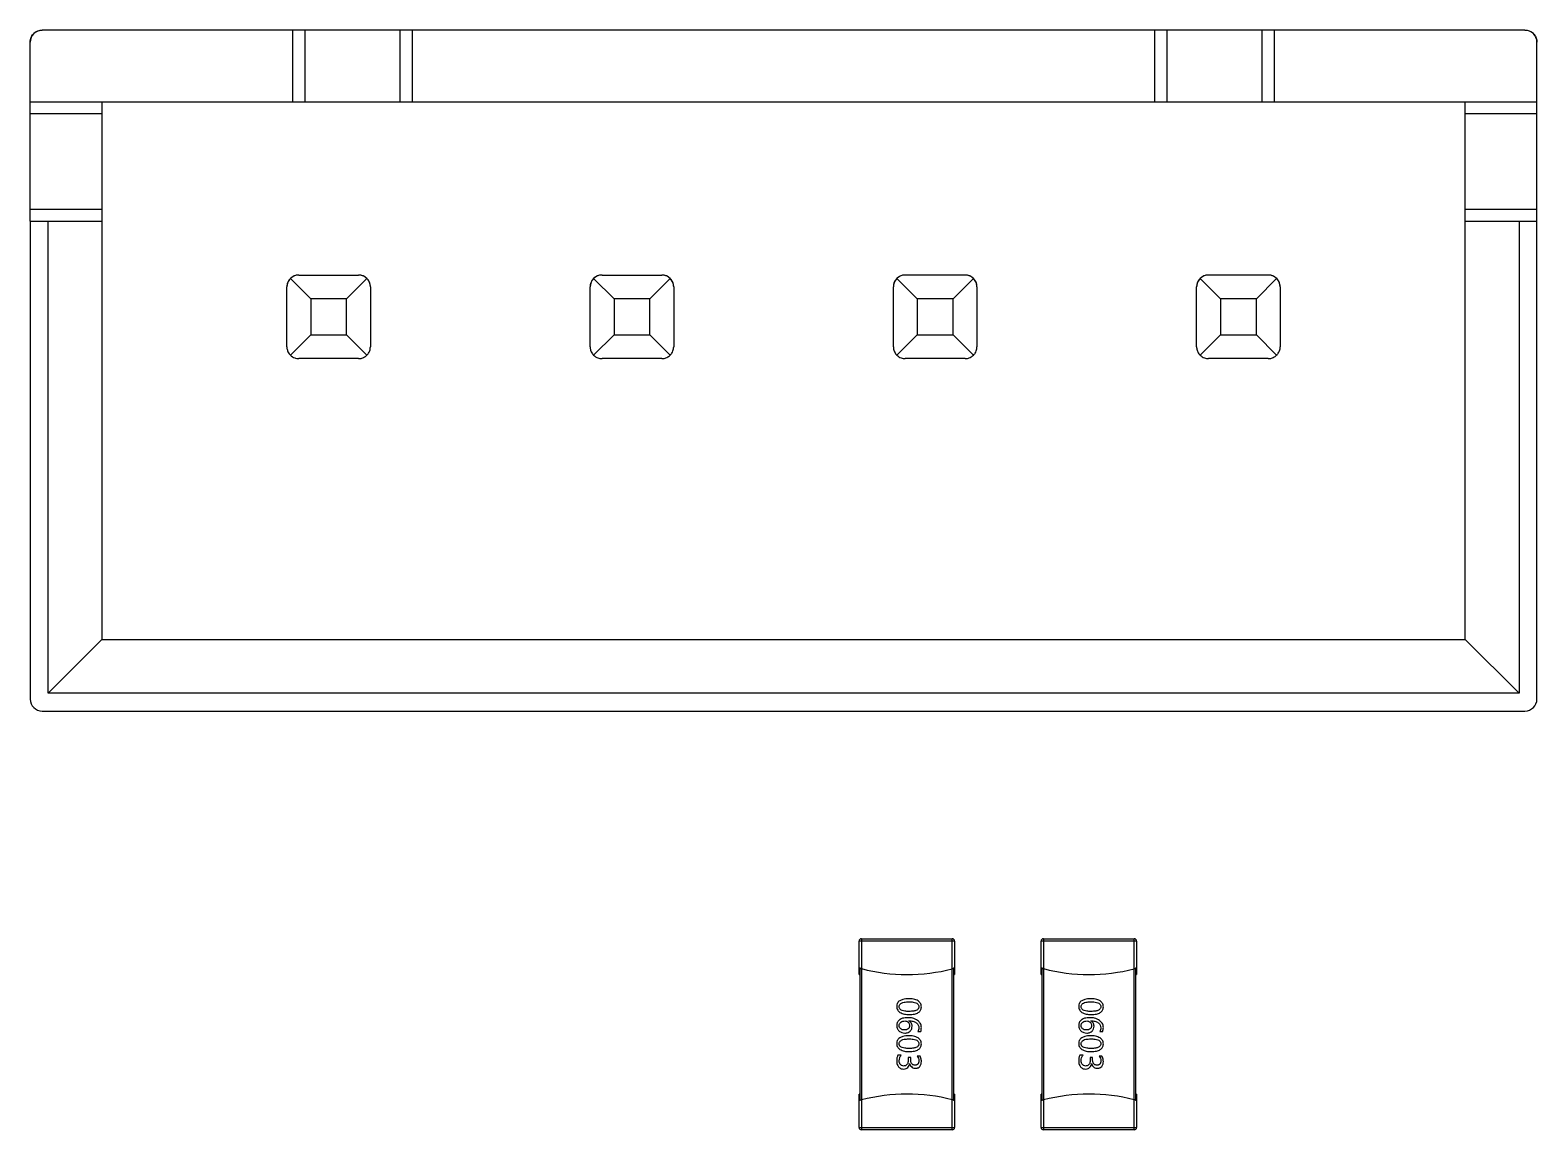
# Model space of a CAD drawing. Header units: millimetres. Extents: x 46.9 to 121.6, y 35.9 to 78.2.
# Drawn here: x 78.61 to 91.23, y 56.95 to 66.15 of the extents above; entities that cross this region are included whole.
import ezdxf

# ---------------------------------------------------------------- set-up
doc = ezdxf.new("R2010")
doc.units = ezdxf.units.MM

msp = doc.modelspace()

# ---------------------------------------------------------------- linework, layer by layer
at = {"color": 7, "linetype": 'Continuous', "lineweight": 25}
for p, q in [((91.131, 66.154), (78.711, 66.154)), ((80.811, 65.554), (80.811, 66.154)), ((80.911, 66.154), (80.911, 65.554)), ((81.711, 65.554), (81.711, 66.154)), ((81.811, 66.154), (81.811, 65.554)), ((88.031, 65.554), (88.031, 66.154)), ((88.131, 66.154), (88.131, 65.554)), ((88.931, 65.554), (88.931, 66.154)), ((89.031, 66.154), (89.031, 65.554)), ((78.611, 64.554), (78.611, 66.054)), ((91.231, 64.554), (91.231, 66.054)), ((78.611, 65.554), (91.231, 65.554)), ((79.211, 65.554), (79.211, 64.554)), ((90.631, 64.554), (90.631, 65.554)), ((79.211, 65.454), (78.611, 65.454)), ((91.231, 65.454), (90.631, 65.454)), ((78.611, 64.654), (79.211, 64.654)), ((90.631, 64.654), (91.231, 64.654)), ((78.611, 64.554), (79.211, 64.554)), ((78.611, 64.554), (78.611, 60.554)), ((78.761, 60.604), (78.761, 64.554)), ((79.211, 64.554), (79.211, 61.054)), ((90.631, 64.554), (91.231, 64.554)), ((90.631, 61.054), (90.631, 64.554)), ((91.081, 64.554), (91.081, 60.604)), ((91.231, 60.554), (91.231, 64.554)), ((80.761, 63.504), (80.761, 64.004)), ((80.961, 63.904), (80.79, 64.075)), ((80.861, 64.104), (81.361, 64.104)), ((81.431, 64.075), (81.261, 63.904)), ((81.461, 64.004), (81.461, 63.504)), ((83.301, 63.504), (83.301, 64.004)), ((83.501, 63.904), (83.33, 64.075)), ((83.401, 64.104), (83.901, 64.104)), ((83.971, 64.075), (83.801, 63.904)), ((84.001, 64.004), (84.001, 63.504)), ((85.841, 63.504), (85.841, 64.004)), ((86.041, 63.904), (85.87, 64.075)), ((86.441, 64.104), (85.941, 64.104)), ((86.511, 64.075), (86.341, 63.904)), ((86.541, 64.004), (86.541, 63.504)), ((88.381, 63.504), (88.381, 64.004)), ((88.581, 63.904), (88.41, 64.075)), ((88.981, 64.104), (88.481, 64.104)), ((89.051, 64.075), (88.881, 63.904)), ((89.081, 64.004), (89.081, 63.504)), ((81.261, 63.904), (80.961, 63.904)), ((80.961, 63.904), (80.961, 63.604)), ((81.261, 63.604), (81.261, 63.904)), ((83.801, 63.904), (83.501, 63.904)), ((83.501, 63.904), (83.501, 63.604)), ((83.801, 63.604), (83.801, 63.904)), ((86.341, 63.904), (86.041, 63.904)), ((86.041, 63.904), (86.041, 63.604)), ((86.341, 63.604), (86.341, 63.904)), ((88.881, 63.904), (88.581, 63.904)), ((88.581, 63.904), (88.581, 63.604)), ((88.881, 63.604), (88.881, 63.904)), ((80.961, 63.604), (80.79, 63.433)), ((80.961, 63.604), (81.261, 63.604)), ((81.431, 63.433), (81.261, 63.604)), ((83.501, 63.604), (83.33, 63.433)), ((83.501, 63.604), (83.801, 63.604)), ((83.971, 63.433), (83.801, 63.604)), ((86.041, 63.604), (85.87, 63.433)), ((86.041, 63.604), (86.341, 63.604)), ((86.511, 63.433), (86.341, 63.604)), ((88.581, 63.604), (88.41, 63.433)), ((88.581, 63.604), (88.881, 63.604)), ((89.051, 63.433), (88.881, 63.604)), ((81.361, 63.404), (80.861, 63.404)), ((83.901, 63.404), (83.401, 63.404)), ((86.441, 63.404), (85.941, 63.404)), ((88.981, 63.404), (88.481, 63.404)), ((79.211, 61.054), (78.761, 60.604)), ((79.211, 61.054), (90.631, 61.054)), ((90.631, 61.054), (91.081, 60.604)), ((91.081, 60.604), (78.761, 60.604)), ((78.711, 60.454), (91.131, 60.454)), ((86.354, 58.528), (85.554, 58.528)), ((85.554, 58.248), (85.554, 58.528)), ((85.574, 58.548), (86.334, 58.548)), ((85.574, 58.548), (85.574, 56.948)), ((86.334, 58.296), (86.334, 58.548)), ((86.354, 58.528), (86.354, 58.248)), ((87.878, 58.528), (87.078, 58.528)), ((87.078, 58.248), (87.078, 58.528)), ((87.098, 58.548), (87.858, 58.548)), ((87.098, 58.548), (87.098, 56.948)), ((87.858, 58.296), (87.858, 58.548)), ((87.878, 58.528), (87.878, 58.248)), ((85.554, 58.248), (85.564, 58.248)), ((85.556, 58.302), (85.556, 58.299)), ((85.556, 58.299), (85.569, 58.299)), ((85.564, 58.3), (85.564, 58.301)), ((85.564, 57.2), (85.564, 58.296)), ((86.334, 56.948), (86.334, 58.296)), ((86.344, 58.302), (86.344, 58.299)), ((86.344, 58.298), (86.344, 57.198)), ((86.344, 58.248), (86.354, 58.248)), ((86.349, 58.3), (86.351, 58.3)), ((86.351, 58.3), (86.351, 58.301)), ((87.078, 58.248), (87.088, 58.248)), ((87.08, 58.302), (87.08, 58.299)), ((87.08, 58.299), (87.093, 58.299)), ((87.088, 58.3), (87.088, 58.301)), ((87.088, 57.2), (87.088, 58.296)), ((87.858, 56.948), (87.858, 58.296)), ((87.868, 58.302), (87.868, 58.299)), ((87.868, 58.298), (87.868, 57.198)), ((87.868, 58.248), (87.878, 58.248)), ((87.873, 58.3), (87.875, 58.3)), ((87.875, 58.3), (87.875, 58.301)), ((86.046, 57.771), (86.07, 57.771)), ((87.57, 57.771), (87.594, 57.771)), ((85.906, 57.574), (85.879, 57.574)), ((85.965, 57.553), (85.965, 57.537)), ((85.986, 57.553), (85.965, 57.553)), ((85.986, 57.537), (85.986, 57.553)), ((86.064, 57.566), (86.04, 57.566)), ((87.43, 57.574), (87.403, 57.574)), ((87.489, 57.553), (87.489, 57.537)), ((87.51, 57.553), (87.489, 57.553)), ((87.51, 57.537), (87.51, 57.553)), ((87.588, 57.566), (87.564, 57.566)), ((85.564, 57.248), (85.554, 57.248)), ((85.554, 56.968), (85.554, 57.248)), ((85.556, 57.197), (85.556, 57.194)), ((85.569, 57.197), (85.556, 57.197)), ((85.564, 57.195), (85.564, 57.196)), ((86.354, 57.248), (86.344, 57.248)), ((86.344, 57.197), (86.344, 57.194)), ((86.351, 57.196), (86.349, 57.196)), ((86.351, 57.195), (86.351, 57.196)), ((86.354, 57.248), (86.354, 56.968)), ((87.088, 57.248), (87.078, 57.248)), ((87.078, 56.968), (87.078, 57.248)), ((87.08, 57.197), (87.08, 57.194)), ((87.093, 57.197), (87.08, 57.197)), ((87.088, 57.195), (87.088, 57.196)), ((87.878, 57.248), (87.868, 57.248)), ((87.868, 57.197), (87.868, 57.194)), ((87.875, 57.196), (87.873, 57.196)), ((87.875, 57.195), (87.875, 57.196)), ((87.878, 57.248), (87.878, 56.968)), ((85.554, 56.968), (86.354, 56.968)), ((86.334, 56.948), (85.574, 56.948)), ((87.078, 56.968), (87.878, 56.968)), ((87.858, 56.948), (87.098, 56.948))]:
    msp.add_line(p, q, dxfattribs=at)
for centre, radius, start, end in [((78.711, 66.054), 0.1, 90, 180), ((91.131, 66.054), 0.1, 0, 90), ((80.861, 64.004), 0.1, 90, 180), ((81.361, 64.004), 0.1, 0, 90), ((83.401, 64.004), 0.1, 90, 180), ((83.901, 64.004), 0.1, 0, 90), ((85.941, 64.004), 0.1, 90, 180), ((86.441, 64.004), 0.1, 0, 90), ((88.481, 64.004), 0.1, 90, 180), ((88.981, 64.004), 0.1, 0, 90), ((78.711, 60.554), 0.1, 180, 270), ((91.131, 60.554), 0.1, 270, 0), ((85.574, 58.528), 0.02, 90, 180), ((86.334, 58.528), 0.02, 0, 90), ((87.098, 58.528), 0.02, 90, 180), ((87.858, 58.528), 0.02, 0, 90), ((85.957, 59.748), 1.5, 255.2121, 284.5618), ((87.481, 59.748), 1.5, 255.2121, 284.5618), ((85.957, 55.748), 1.5, 75.4382, 104.7879), ((87.481, 55.748), 1.5, 75.4382, 104.7879), ((85.574, 56.968), 0.02, 180, 270), ((86.334, 56.968), 0.02, 270, 0), ((87.098, 56.968), 0.02, 180, 270), ((87.858, 56.968), 0.02, 270, 0)]:
    msp.add_arc(centre, radius, start, end, dxfattribs=at)
for points, knots in [([(78.611, 66.054), (78.612, 66.068), (78.616, 66.096), (78.639, 66.127), (78.666, 66.144), (78.688, 66.153), (78.703, 66.154), (78.711, 66.154)], [0, 0, 0, 0, 0.31012, 0.616121, 0.758896, 0.886022, 1, 1, 1, 1]), ([(91.131, 66.154), (91.14, 66.153), (91.16, 66.152), (91.188, 66.138), (91.211, 66.116), (91.228, 66.087), (91.23, 66.065), (91.231, 66.054)], [0, 0, 0, 0, 0.1467542, 0.3161257, 0.5102478, 0.7577933, 1, 1, 1, 1]), ([(80.79, 64.075), (80.785, 64.07), (80.777, 64.06), (80.767, 64.041), (80.762, 64.022), (80.761, 64.01), (80.761, 64.004)], [0, 0, 0, 0, 0.344363, 0.636319, 0.829094, 1, 1, 1, 1]), ([(80.861, 64.104), (80.856, 64.104), (80.845, 64.103), (80.831, 64.1), (80.809, 64.091), (80.798, 64.082), (80.79, 64.075)], [0, 0, 0, 0, 0.144303, 0.302796, 0.48301, 1, 1, 1, 1]), ([(81.431, 64.075), (81.426, 64.079), (81.417, 64.088), (81.398, 64.097), (81.379, 64.103), (81.366, 64.104), (81.361, 64.104)], [0, 0, 0, 0, 0.344363, 0.636319, 0.829094, 1, 1, 1, 1]), ([(81.461, 64.004), (81.46, 64.009), (81.46, 64.019), (81.456, 64.034), (81.448, 64.056), (81.438, 64.067), (81.431, 64.075)], [0, 0, 0, 0, 0.144303, 0.3027957, 0.4830101, 1, 1, 1, 1]), ([(83.33, 64.075), (83.325, 64.07), (83.317, 64.06), (83.307, 64.041), (83.302, 64.022), (83.301, 64.01), (83.301, 64.004)], [0, 0, 0, 0, 0.344363, 0.636319, 0.829094, 1, 1, 1, 1]), ([(83.401, 64.104), (83.396, 64.104), (83.385, 64.103), (83.371, 64.1), (83.349, 64.091), (83.338, 64.082), (83.33, 64.075)], [0, 0, 0, 0, 0.144303, 0.302796, 0.48301, 1, 1, 1, 1]), ([(83.971, 64.075), (83.966, 64.079), (83.957, 64.088), (83.938, 64.097), (83.919, 64.103), (83.906, 64.104), (83.901, 64.104)], [0, 0, 0, 0, 0.344363, 0.636319, 0.829094, 1, 1, 1, 1]), ([(84.001, 64.004), (84, 64.009), (84, 64.019), (83.996, 64.034), (83.988, 64.056), (83.978, 64.067), (83.971, 64.075)], [0, 0, 0, 0, 0.144303, 0.3027957, 0.4830101, 1, 1, 1, 1]), ([(85.87, 64.075), (85.865, 64.07), (85.857, 64.06), (85.847, 64.041), (85.842, 64.022), (85.841, 64.01), (85.841, 64.004)], [0, 0, 0, 0, 0.344363, 0.636319, 0.829094, 1, 1, 1, 1]), ([(85.941, 64.104), (85.936, 64.104), (85.925, 64.103), (85.911, 64.1), (85.889, 64.091), (85.878, 64.082), (85.87, 64.075)], [0, 0, 0, 0, 0.144303, 0.302796, 0.48301, 1, 1, 1, 1]), ([(86.511, 64.075), (86.506, 64.079), (86.497, 64.088), (86.478, 64.097), (86.459, 64.103), (86.446, 64.104), (86.441, 64.104)], [0, 0, 0, 0, 0.344363, 0.636319, 0.829094, 1, 1, 1, 1]), ([(86.541, 64.004), (86.54, 64.009), (86.54, 64.019), (86.536, 64.034), (86.528, 64.056), (86.518, 64.067), (86.511, 64.075)], [0, 0, 0, 0, 0.144303, 0.302796, 0.48301, 1, 1, 1, 1]), ([(88.41, 64.075), (88.405, 64.07), (88.397, 64.06), (88.387, 64.041), (88.382, 64.022), (88.381, 64.01), (88.381, 64.004)], [0, 0, 0, 0, 0.344363, 0.636319, 0.829094, 1, 1, 1, 1]), ([(88.481, 64.104), (88.476, 64.104), (88.465, 64.103), (88.451, 64.1), (88.429, 64.091), (88.418, 64.082), (88.41, 64.075)], [0, 0, 0, 0, 0.144303, 0.3027957, 0.4830101, 1, 1, 1, 1]), ([(89.051, 64.075), (89.046, 64.079), (89.037, 64.088), (89.018, 64.097), (88.999, 64.103), (88.986, 64.104), (88.981, 64.104)], [0, 0, 0, 0, 0.3443631, 0.6363193, 0.8290937, 1, 1, 1, 1]), ([(89.081, 64.004), (89.08, 64.009), (89.08, 64.019), (89.076, 64.034), (89.068, 64.056), (89.058, 64.067), (89.051, 64.075)], [0, 0, 0, 0, 0.144303, 0.302796, 0.48301, 1, 1, 1, 1]), ([(80.761, 63.504), (80.761, 63.499), (80.761, 63.489), (80.765, 63.474), (80.773, 63.452), (80.783, 63.441), (80.79, 63.433)], [0, 0, 0, 0, 0.144303, 0.302796, 0.48301, 1, 1, 1, 1]), ([(81.431, 63.433), (81.436, 63.438), (81.445, 63.448), (81.454, 63.467), (81.46, 63.486), (81.46, 63.498), (81.461, 63.504)], [0, 0, 0, 0, 0.344363, 0.636319, 0.829094, 1, 1, 1, 1]), ([(83.301, 63.504), (83.301, 63.499), (83.301, 63.489), (83.305, 63.474), (83.313, 63.452), (83.323, 63.441), (83.33, 63.433)], [0, 0, 0, 0, 0.144303, 0.302796, 0.48301, 1, 1, 1, 1]), ([(83.971, 63.433), (83.976, 63.438), (83.985, 63.448), (83.994, 63.467), (84, 63.486), (84, 63.498), (84.001, 63.504)], [0, 0, 0, 0, 0.344363, 0.636319, 0.829094, 1, 1, 1, 1]), ([(85.841, 63.504), (85.841, 63.499), (85.841, 63.489), (85.845, 63.474), (85.853, 63.452), (85.863, 63.441), (85.87, 63.433)], [0, 0, 0, 0, 0.144303, 0.302796, 0.48301, 1, 1, 1, 1]), ([(86.511, 63.433), (86.516, 63.438), (86.525, 63.448), (86.534, 63.467), (86.54, 63.486), (86.54, 63.498), (86.541, 63.504)], [0, 0, 0, 0, 0.344363, 0.636319, 0.829094, 1, 1, 1, 1]), ([(88.381, 63.504), (88.381, 63.499), (88.381, 63.489), (88.385, 63.474), (88.393, 63.452), (88.403, 63.441), (88.41, 63.433)], [0, 0, 0, 0, 0.144303, 0.302796, 0.48301, 1, 1, 1, 1]), ([(89.051, 63.433), (89.056, 63.438), (89.065, 63.448), (89.074, 63.467), (89.08, 63.486), (89.08, 63.498), (89.081, 63.504)], [0, 0, 0, 0, 0.344363, 0.636319, 0.829094, 1, 1, 1, 1]), ([(80.79, 63.433), (80.795, 63.429), (80.805, 63.42), (80.823, 63.411), (80.842, 63.405), (80.855, 63.404), (80.861, 63.404)], [0, 0, 0, 0, 0.344363, 0.636319, 0.829094, 1, 1, 1, 1]), ([(81.361, 63.404), (81.366, 63.404), (81.376, 63.405), (81.39, 63.408), (81.412, 63.417), (81.423, 63.426), (81.431, 63.433)], [0, 0, 0, 0, 0.144303, 0.302796, 0.48301, 1, 1, 1, 1]), ([(83.33, 63.433), (83.335, 63.429), (83.345, 63.42), (83.363, 63.411), (83.382, 63.405), (83.395, 63.404), (83.401, 63.404)], [0, 0, 0, 0, 0.3443631, 0.6363193, 0.8290937, 1, 1, 1, 1]), ([(83.901, 63.404), (83.906, 63.404), (83.916, 63.405), (83.93, 63.408), (83.952, 63.417), (83.963, 63.426), (83.971, 63.433)], [0, 0, 0, 0, 0.144303, 0.302796, 0.48301, 1, 1, 1, 1]), ([(85.87, 63.433), (85.875, 63.429), (85.885, 63.42), (85.903, 63.411), (85.922, 63.405), (85.935, 63.404), (85.941, 63.404)], [0, 0, 0, 0, 0.344363, 0.636319, 0.829094, 1, 1, 1, 1]), ([(86.441, 63.404), (86.446, 63.404), (86.456, 63.405), (86.47, 63.408), (86.492, 63.417), (86.503, 63.426), (86.511, 63.433)], [0, 0, 0, 0, 0.144303, 0.302796, 0.48301, 1, 1, 1, 1]), ([(88.41, 63.433), (88.415, 63.429), (88.425, 63.42), (88.443, 63.411), (88.462, 63.405), (88.475, 63.404), (88.481, 63.404)], [0, 0, 0, 0, 0.344363, 0.636319, 0.829094, 1, 1, 1, 1]), ([(88.981, 63.404), (88.986, 63.404), (88.996, 63.405), (89.01, 63.408), (89.032, 63.417), (89.043, 63.426), (89.051, 63.433)], [0, 0, 0, 0, 0.144303, 0.302796, 0.48301, 1, 1, 1, 1]), ([(85.556, 58.299), (85.556, 58.298), (85.554, 58.297), (85.554, 58.297), (85.554, 58.296)], [0, 0, 0, 0, 0.558014, 1, 1, 1, 1]), ([(85.563, 58.301), (85.561, 58.301), (85.559, 58.302), (85.557, 58.302), (85.556, 58.302)], [0, 0, 0, 0, 0.5631298, 1, 1, 1, 1]), ([(85.564, 58.301), (85.564, 58.301), (85.563, 58.301), (85.563, 58.301), (85.563, 58.301)], [0, 0, 0, 0, 0.559617, 1, 1, 1, 1]), ([(85.564, 58.3), (85.564, 58.3), (85.563, 58.3), (85.563, 58.301), (85.563, 58.301)], [0, 0, 0, 0, 0.56, 1, 1, 1, 1]), ([(85.574, 58.298), (85.572, 58.298), (85.568, 58.299), (85.565, 58.3), (85.564, 58.3)], [0, 0, 0, 0, 0.561011, 1, 1, 1, 1]), ([(85.564, 58.296), (85.564, 58.296), (85.564, 58.297), (85.566, 58.298), (85.568, 58.298), (85.569, 58.298), (85.57, 58.299)], [0, 0, 0, 0, 0.283508, 0.566177, 0.785164, 1, 1, 1, 1]), ([(86.344, 58.299), (86.342, 58.298), (86.339, 58.297), (86.335, 58.297), (86.334, 58.296)], [0, 0, 0, 0, 0.557902, 1, 1, 1, 1]), ([(86.343, 58.299), (86.343, 58.298), (86.344, 58.298), (86.344, 58.298), (86.344, 58.298)], [0, 0, 0, 0, 0.558902, 1, 1, 1, 1]), ([(86.35, 58.301), (86.349, 58.301), (86.347, 58.302), (86.345, 58.302), (86.344, 58.302)], [0, 0, 0, 0, 0.56313, 1, 1, 1, 1]), ([(86.349, 58.3), (86.35, 58.3), (86.35, 58.3), (86.35, 58.301), (86.35, 58.301)], [0, 0, 0, 0, 0.56, 1, 1, 1, 1]), ([(86.351, 58.301), (86.351, 58.301), (86.351, 58.301), (86.351, 58.301), (86.35, 58.301)], [0, 0, 0, 0, 0.559617, 1, 1, 1, 1]), ([(86.354, 58.298), (86.354, 58.298), (86.353, 58.299), (86.352, 58.3), (86.351, 58.3)], [0, 0, 0, 0, 0.561011, 1, 1, 1, 1]), ([(87.08, 58.299), (87.08, 58.298), (87.078, 58.297), (87.078, 58.297), (87.078, 58.296)], [0, 0, 0, 0, 0.558014, 1, 1, 1, 1]), ([(87.087, 58.301), (87.085, 58.301), (87.083, 58.302), (87.081, 58.302), (87.08, 58.302)], [0, 0, 0, 0, 0.5631298, 1, 1, 1, 1]), ([(87.088, 58.301), (87.088, 58.301), (87.087, 58.301), (87.087, 58.301), (87.087, 58.301)], [0, 0, 0, 0, 0.559617, 1, 1, 1, 1]), ([(87.088, 58.3), (87.088, 58.3), (87.087, 58.3), (87.087, 58.301), (87.087, 58.301)], [0, 0, 0, 0, 0.56, 1, 1, 1, 1]), ([(87.098, 58.298), (87.096, 58.298), (87.092, 58.299), (87.089, 58.3), (87.088, 58.3)], [0, 0, 0, 0, 0.561011, 1, 1, 1, 1]), ([(87.088, 58.296), (87.088, 58.296), (87.088, 58.297), (87.09, 58.298), (87.092, 58.298), (87.093, 58.298), (87.094, 58.299)], [0, 0, 0, 0, 0.283508, 0.566177, 0.785164, 1, 1, 1, 1]), ([(87.868, 58.299), (87.866, 58.298), (87.863, 58.297), (87.859, 58.297), (87.858, 58.296)], [0, 0, 0, 0, 0.557902, 1, 1, 1, 1]), ([(87.867, 58.299), (87.867, 58.298), (87.868, 58.298), (87.868, 58.298), (87.868, 58.298)], [0, 0, 0, 0, 0.558902, 1, 1, 1, 1]), ([(87.874, 58.301), (87.873, 58.301), (87.871, 58.302), (87.869, 58.302), (87.868, 58.302)], [0, 0, 0, 0, 0.56313, 1, 1, 1, 1]), ([(87.873, 58.3), (87.874, 58.3), (87.874, 58.3), (87.874, 58.301), (87.874, 58.301)], [0, 0, 0, 0, 0.56, 1, 1, 1, 1]), ([(87.875, 58.301), (87.875, 58.301), (87.875, 58.301), (87.875, 58.301), (87.874, 58.301)], [0, 0, 0, 0, 0.559617, 1, 1, 1, 1]), ([(87.878, 58.298), (87.878, 58.298), (87.877, 58.299), (87.876, 58.3), (87.875, 58.3)], [0, 0, 0, 0, 0.561011, 1, 1, 1, 1]), ([(85.894, 58.029), (85.89, 58.026), (85.882, 58.019), (85.871, 58.003), (85.87, 57.99), (85.869, 57.982)], [0, 0, 0, 0, 0.2882301, 0.5578196, 1, 1, 1, 1]), ([(85.869, 57.982), (85.869, 57.976), (85.87, 57.965), (85.878, 57.946), (85.889, 57.937), (85.896, 57.931)], [0, 0, 0, 0, 0.2883908, 0.5588198, 1, 1, 1, 1]), ([(85.89, 57.979), (85.89, 57.983), (85.891, 57.991), (85.897, 58.002), (85.911, 58.011), (85.935, 58.019), (85.956, 58.019), (85.969, 58.02)], [0, 0, 0, 0, 0.121688, 0.232035, 0.366597, 0.604955, 1, 1, 1, 1]), ([(85.971, 57.939), (85.959, 57.94), (85.94, 57.94), (85.916, 57.946), (85.901, 57.954), (85.891, 57.966), (85.89, 57.975), (85.89, 57.979)], [0, 0, 0, 0, 0.351816, 0.579785, 0.732323, 0.864404, 1, 1, 1, 1]), ([(85.968, 58.045), (85.952, 58.045), (85.926, 58.044), (85.903, 58.033), (85.894, 58.029)], [0, 0, 0, 0, 0.619316, 1, 1, 1, 1]), ([(85.896, 57.931), (85.908, 57.926), (85.932, 57.914), (85.959, 57.914), (85.973, 57.913)], [0, 0, 0, 0, 0.4999783, 1, 1, 1, 1]), ([(86.048, 58.028), (86.036, 58.034), (86.01, 58.045), (85.982, 58.045), (85.968, 58.045)], [0, 0, 0, 0, 0.495858, 1, 1, 1, 1]), ([(85.969, 58.02), (85.982, 58.019), (86.002, 58.019), (86.027, 58.013), (86.043, 58.004), (86.053, 57.993), (86.054, 57.983), (86.054, 57.978)], [0, 0, 0, 0, 0.35336, 0.582711, 0.735216, 0.86626, 1, 1, 1, 1]), ([(86.054, 57.978), (86.054, 57.975), (86.053, 57.967), (86.047, 57.957), (86.033, 57.948), (86.007, 57.94), (85.985, 57.94), (85.971, 57.939)], [0, 0, 0, 0, 0.1099366, 0.2142178, 0.3482632, 0.5925867, 1, 1, 1, 1]), ([(85.973, 57.913), (85.988, 57.914), (86.014, 57.915), (86.045, 57.925), (86.061, 57.938), (86.07, 57.949), (86.075, 57.962), (86.075, 57.972), (86.076, 57.977)], [0, 0, 0, 0, 0.331386, 0.583053, 0.688634, 0.788355, 0.889745, 1, 1, 1, 1]), ([(86.076, 57.977), (86.075, 57.983), (86.074, 57.994), (86.066, 58.013), (86.055, 58.022), (86.048, 58.028)], [0, 0, 0, 0, 0.292157, 0.563194, 1, 1, 1, 1]), ([(87.418, 58.029), (87.414, 58.026), (87.406, 58.019), (87.395, 58.003), (87.394, 57.99), (87.393, 57.982)], [0, 0, 0, 0, 0.2882301, 0.5578196, 1, 1, 1, 1]), ([(87.393, 57.982), (87.393, 57.976), (87.394, 57.965), (87.402, 57.946), (87.413, 57.937), (87.42, 57.931)], [0, 0, 0, 0, 0.2883908, 0.5588198, 1, 1, 1, 1]), ([(87.414, 57.979), (87.414, 57.983), (87.415, 57.991), (87.421, 58.002), (87.435, 58.011), (87.459, 58.019), (87.48, 58.019), (87.493, 58.02)], [0, 0, 0, 0, 0.121688, 0.232035, 0.366597, 0.604955, 1, 1, 1, 1]), ([(87.495, 57.939), (87.483, 57.94), (87.464, 57.94), (87.44, 57.946), (87.425, 57.954), (87.415, 57.966), (87.414, 57.975), (87.414, 57.979)], [0, 0, 0, 0, 0.351816, 0.579785, 0.732323, 0.864404, 1, 1, 1, 1]), ([(87.492, 58.045), (87.476, 58.045), (87.45, 58.044), (87.427, 58.033), (87.418, 58.029)], [0, 0, 0, 0, 0.619316, 1, 1, 1, 1]), ([(87.42, 57.931), (87.432, 57.926), (87.456, 57.914), (87.483, 57.914), (87.497, 57.913)], [0, 0, 0, 0, 0.4999783, 1, 1, 1, 1]), ([(87.572, 58.028), (87.56, 58.034), (87.534, 58.045), (87.506, 58.045), (87.492, 58.045)], [0, 0, 0, 0, 0.495858, 1, 1, 1, 1]), ([(87.493, 58.02), (87.506, 58.019), (87.526, 58.019), (87.551, 58.013), (87.567, 58.004), (87.577, 57.993), (87.578, 57.983), (87.578, 57.978)], [0, 0, 0, 0, 0.35336, 0.582711, 0.735216, 0.86626, 1, 1, 1, 1]), ([(87.578, 57.978), (87.578, 57.975), (87.577, 57.967), (87.571, 57.957), (87.557, 57.948), (87.531, 57.94), (87.509, 57.94), (87.495, 57.939)], [0, 0, 0, 0, 0.1099366, 0.2142178, 0.3482632, 0.5925867, 1, 1, 1, 1]), ([(87.497, 57.913), (87.512, 57.914), (87.538, 57.915), (87.569, 57.925), (87.585, 57.938), (87.594, 57.949), (87.599, 57.962), (87.599, 57.972), (87.6, 57.977)], [0, 0, 0, 0, 0.331386, 0.583053, 0.688634, 0.788355, 0.889745, 1, 1, 1, 1]), ([(87.6, 57.977), (87.599, 57.983), (87.598, 57.994), (87.59, 58.013), (87.579, 58.022), (87.572, 58.028)], [0, 0, 0, 0, 0.292157, 0.563194, 1, 1, 1, 1]), ([(85.893, 57.87), (85.889, 57.866), (85.881, 57.86), (85.871, 57.843), (85.87, 57.83), (85.869, 57.822)], [0, 0, 0, 0, 0.28371, 0.553416, 1, 1, 1, 1]), ([(85.869, 57.822), (85.87, 57.812), (85.871, 57.795), (85.883, 57.782), (85.888, 57.776)], [0, 0, 0, 0, 0.566262, 1, 1, 1, 1]), ([(85.89, 57.821), (85.89, 57.824), (85.89, 57.83), (85.894, 57.841), (85.9, 57.846), (85.904, 57.849)], [0, 0, 0, 0, 0.295822, 0.557156, 1, 1, 1, 1]), ([(85.902, 57.794), (85.9, 57.796), (85.897, 57.8), (85.891, 57.808), (85.89, 57.816), (85.89, 57.821)], [0, 0, 0, 0, 0.252847, 0.49709, 1, 1, 1, 1]), ([(85.96, 57.887), (85.946, 57.886), (85.922, 57.886), (85.901, 57.874), (85.893, 57.87)], [0, 0, 0, 0, 0.61021, 1, 1, 1, 1]), ([(85.904, 57.849), (85.909, 57.852), (85.92, 57.859), (85.932, 57.859), (85.938, 57.86)], [0, 0, 0, 0, 0.5207683, 1, 1, 1, 1]), ([(85.938, 57.86), (85.943, 57.859), (85.953, 57.858), (85.961, 57.852), (85.965, 57.849)], [0, 0, 0, 0, 0.5019662, 1, 1, 1, 1]), ([(86.044, 57.864), (86.031, 57.871), (86.004, 57.886), (85.975, 57.886), (85.96, 57.887)], [0, 0, 0, 0, 0.517188, 1, 1, 1, 1]), ([(85.965, 57.849), (85.967, 57.847), (85.97, 57.843), (85.975, 57.834), (85.976, 57.827), (85.977, 57.821)], [0, 0, 0, 0, 0.245972, 0.488321, 1, 1, 1, 1]), ([(85.977, 57.821), (85.976, 57.816), (85.976, 57.808), (85.971, 57.799), (85.967, 57.795), (85.965, 57.794)], [0, 0, 0, 0, 0.513507, 0.754491, 1, 1, 1, 1]), ([(85.97, 57.86), (85.982, 57.86), (86.004, 57.86), (86.023, 57.85), (86.032, 57.845)], [0, 0, 0, 0, 0.542588, 1, 1, 1, 1]), ([(85.998, 57.815), (85.997, 57.821), (85.997, 57.831), (85.99, 57.844), (85.981, 57.854), (85.974, 57.858), (85.97, 57.86)], [0, 0, 0, 0, 0.290752, 0.557527, 0.769999, 1, 1, 1, 1]), ([(85.981, 57.774), (85.986, 57.78), (85.996, 57.792), (85.997, 57.808), (85.998, 57.815)], [0, 0, 0, 0, 0.539829, 1, 1, 1, 1]), ([(86.032, 57.845), (86.036, 57.842), (86.043, 57.836), (86.052, 57.822), (86.054, 57.81), (86.054, 57.803)], [0, 0, 0, 0, 0.311103, 0.573673, 1, 1, 1, 1]), ([(86.076, 57.804), (86.075, 57.811), (86.074, 57.824), (86.065, 57.846), (86.052, 57.857), (86.044, 57.864)], [0, 0, 0, 0, 0.283019, 0.553043, 1, 1, 1, 1]), ([(86.054, 57.803), (86.054, 57.797), (86.053, 57.786), (86.049, 57.775), (86.046, 57.771)], [0, 0, 0, 0, 0.544112, 1, 1, 1, 1]), ([(86.07, 57.771), (86.072, 57.776), (86.075, 57.787), (86.075, 57.798), (86.076, 57.804)], [0, 0, 0, 0, 0.502037, 1, 1, 1, 1]), ([(87.417, 57.87), (87.413, 57.866), (87.405, 57.86), (87.395, 57.843), (87.394, 57.83), (87.393, 57.822)], [0, 0, 0, 0, 0.28371, 0.553416, 1, 1, 1, 1]), ([(87.393, 57.822), (87.394, 57.812), (87.395, 57.795), (87.407, 57.782), (87.412, 57.776)], [0, 0, 0, 0, 0.566262, 1, 1, 1, 1]), ([(87.414, 57.821), (87.414, 57.824), (87.414, 57.83), (87.418, 57.841), (87.424, 57.846), (87.428, 57.849)], [0, 0, 0, 0, 0.295822, 0.557156, 1, 1, 1, 1]), ([(87.426, 57.794), (87.424, 57.796), (87.421, 57.8), (87.415, 57.808), (87.414, 57.816), (87.414, 57.821)], [0, 0, 0, 0, 0.252847, 0.49709, 1, 1, 1, 1]), ([(87.484, 57.887), (87.47, 57.886), (87.446, 57.886), (87.425, 57.874), (87.417, 57.87)], [0, 0, 0, 0, 0.61021, 1, 1, 1, 1]), ([(87.428, 57.849), (87.433, 57.852), (87.444, 57.859), (87.456, 57.859), (87.462, 57.86)], [0, 0, 0, 0, 0.5207683, 1, 1, 1, 1]), ([(87.462, 57.86), (87.467, 57.859), (87.477, 57.858), (87.485, 57.852), (87.489, 57.849)], [0, 0, 0, 0, 0.5019662, 1, 1, 1, 1]), ([(87.568, 57.864), (87.555, 57.871), (87.528, 57.886), (87.499, 57.886), (87.484, 57.887)], [0, 0, 0, 0, 0.517188, 1, 1, 1, 1]), ([(87.489, 57.849), (87.491, 57.847), (87.494, 57.843), (87.499, 57.834), (87.5, 57.827), (87.501, 57.821)], [0, 0, 0, 0, 0.245972, 0.488321, 1, 1, 1, 1]), ([(87.501, 57.821), (87.5, 57.816), (87.5, 57.808), (87.495, 57.799), (87.491, 57.795), (87.489, 57.794)], [0, 0, 0, 0, 0.513507, 0.754491, 1, 1, 1, 1]), ([(87.522, 57.815), (87.521, 57.821), (87.521, 57.831), (87.514, 57.844), (87.505, 57.854), (87.498, 57.858), (87.494, 57.86)], [0, 0, 0, 0, 0.290752, 0.557527, 0.769999, 1, 1, 1, 1]), ([(87.494, 57.86), (87.506, 57.86), (87.528, 57.86), (87.547, 57.85), (87.556, 57.845)], [0, 0, 0, 0, 0.542588, 1, 1, 1, 1]), ([(87.505, 57.774), (87.51, 57.78), (87.52, 57.792), (87.521, 57.808), (87.522, 57.815)], [0, 0, 0, 0, 0.539829, 1, 1, 1, 1]), ([(87.556, 57.845), (87.56, 57.842), (87.567, 57.836), (87.576, 57.822), (87.578, 57.81), (87.578, 57.803)], [0, 0, 0, 0, 0.311103, 0.573673, 1, 1, 1, 1]), ([(87.6, 57.804), (87.599, 57.811), (87.598, 57.824), (87.589, 57.846), (87.576, 57.857), (87.568, 57.864)], [0, 0, 0, 0, 0.283019, 0.553043, 1, 1, 1, 1]), ([(87.578, 57.803), (87.578, 57.797), (87.577, 57.786), (87.573, 57.775), (87.57, 57.771)], [0, 0, 0, 0, 0.544112, 1, 1, 1, 1]), ([(87.594, 57.771), (87.596, 57.776), (87.599, 57.787), (87.599, 57.798), (87.6, 57.804)], [0, 0, 0, 0, 0.502037, 1, 1, 1, 1]), ([(85.894, 57.719), (85.89, 57.715), (85.882, 57.709), (85.871, 57.693), (85.87, 57.68), (85.869, 57.671)], [0, 0, 0, 0, 0.28823, 0.55782, 1, 1, 1, 1]), ([(85.888, 57.776), (85.895, 57.77), (85.91, 57.76), (85.928, 57.759), (85.936, 57.758)], [0, 0, 0, 0, 0.540462, 1, 1, 1, 1]), ([(85.89, 57.669), (85.89, 57.673), (85.891, 57.681), (85.897, 57.691), (85.911, 57.701), (85.935, 57.708), (85.956, 57.709), (85.969, 57.709)], [0, 0, 0, 0, 0.121688, 0.232035, 0.366597, 0.604955, 1, 1, 1, 1]), ([(85.968, 57.735), (85.952, 57.735), (85.926, 57.734), (85.903, 57.723), (85.894, 57.719)], [0, 0, 0, 0, 0.619316, 1, 1, 1, 1]), ([(85.933, 57.784), (85.927, 57.784), (85.916, 57.785), (85.906, 57.791), (85.902, 57.794)], [0, 0, 0, 0, 0.515713, 1, 1, 1, 1]), ([(85.965, 57.794), (85.961, 57.791), (85.951, 57.785), (85.939, 57.784), (85.933, 57.784)], [0, 0, 0, 0, 0.470719, 1, 1, 1, 1]), ([(85.936, 57.758), (85.945, 57.759), (85.962, 57.76), (85.975, 57.77), (85.981, 57.774)], [0, 0, 0, 0, 0.583943, 1, 1, 1, 1]), ([(86.048, 57.718), (86.036, 57.723), (86.01, 57.735), (85.982, 57.735), (85.968, 57.735)], [0, 0, 0, 0, 0.495858, 1, 1, 1, 1]), ([(85.969, 57.709), (85.982, 57.709), (86.002, 57.709), (86.027, 57.703), (86.043, 57.694), (86.053, 57.682), (86.054, 57.673), (86.054, 57.668)], [0, 0, 0, 0, 0.35336, 0.582711, 0.735216, 0.86626, 1, 1, 1, 1]), ([(86.076, 57.667), (86.075, 57.673), (86.074, 57.684), (86.066, 57.703), (86.055, 57.712), (86.048, 57.718)], [0, 0, 0, 0, 0.292157, 0.563194, 1, 1, 1, 1]), ([(87.418, 57.719), (87.414, 57.715), (87.406, 57.709), (87.395, 57.693), (87.394, 57.68), (87.393, 57.671)], [0, 0, 0, 0, 0.28823, 0.55782, 1, 1, 1, 1]), ([(87.412, 57.776), (87.419, 57.77), (87.434, 57.76), (87.452, 57.759), (87.46, 57.758)], [0, 0, 0, 0, 0.540462, 1, 1, 1, 1]), ([(87.414, 57.669), (87.414, 57.673), (87.415, 57.681), (87.421, 57.691), (87.435, 57.701), (87.459, 57.708), (87.48, 57.709), (87.493, 57.709)], [0, 0, 0, 0, 0.121688, 0.232035, 0.366597, 0.604955, 1, 1, 1, 1]), ([(87.492, 57.735), (87.476, 57.735), (87.45, 57.734), (87.427, 57.723), (87.418, 57.719)], [0, 0, 0, 0, 0.619316, 1, 1, 1, 1]), ([(87.457, 57.784), (87.451, 57.784), (87.44, 57.785), (87.43, 57.791), (87.426, 57.794)], [0, 0, 0, 0, 0.515713, 1, 1, 1, 1]), ([(87.489, 57.794), (87.485, 57.791), (87.475, 57.785), (87.463, 57.784), (87.457, 57.784)], [0, 0, 0, 0, 0.470719, 1, 1, 1, 1]), ([(87.46, 57.758), (87.469, 57.759), (87.486, 57.76), (87.499, 57.77), (87.505, 57.774)], [0, 0, 0, 0, 0.583943, 1, 1, 1, 1]), ([(87.572, 57.718), (87.56, 57.723), (87.534, 57.735), (87.506, 57.735), (87.492, 57.735)], [0, 0, 0, 0, 0.495858, 1, 1, 1, 1]), ([(87.493, 57.709), (87.506, 57.709), (87.526, 57.709), (87.551, 57.703), (87.567, 57.694), (87.577, 57.682), (87.578, 57.673), (87.578, 57.668)], [0, 0, 0, 0, 0.35336, 0.582711, 0.735216, 0.86626, 1, 1, 1, 1]), ([(87.6, 57.667), (87.599, 57.673), (87.598, 57.684), (87.59, 57.703), (87.579, 57.712), (87.572, 57.718)], [0, 0, 0, 0, 0.292157, 0.563194, 1, 1, 1, 1]), ([(85.869, 57.671), (85.869, 57.666), (85.87, 57.655), (85.878, 57.636), (85.889, 57.627), (85.896, 57.621)], [0, 0, 0, 0, 0.288391, 0.55882, 1, 1, 1, 1]), ([(85.879, 57.574), (85.876, 57.566), (85.869, 57.551), (85.869, 57.535), (85.869, 57.528)], [0, 0, 0, 0, 0.515881, 1, 1, 1, 1]), ([(85.971, 57.629), (85.959, 57.63), (85.94, 57.63), (85.916, 57.636), (85.901, 57.644), (85.891, 57.655), (85.89, 57.664), (85.89, 57.669)], [0, 0, 0, 0, 0.351816, 0.579785, 0.732323, 0.864404, 1, 1, 1, 1]), ([(85.89, 57.527), (85.89, 57.536), (85.892, 57.552), (85.901, 57.566), (85.906, 57.574)], [0, 0, 0, 0, 0.499309, 1, 1, 1, 1]), ([(85.896, 57.621), (85.908, 57.616), (85.932, 57.604), (85.959, 57.604), (85.973, 57.603)], [0, 0, 0, 0, 0.499978, 1, 1, 1, 1]), ([(86.054, 57.668), (86.054, 57.665), (86.053, 57.657), (86.047, 57.647), (86.033, 57.638), (86.007, 57.63), (85.985, 57.63), (85.971, 57.629)], [0, 0, 0, 0, 0.109937, 0.214218, 0.348263, 0.592587, 1, 1, 1, 1]), ([(85.973, 57.603), (85.988, 57.604), (86.014, 57.605), (86.045, 57.615), (86.061, 57.628), (86.07, 57.639), (86.075, 57.652), (86.075, 57.662), (86.076, 57.667)], [0, 0, 0, 0, 0.331386, 0.583053, 0.688634, 0.788355, 0.889745, 1, 1, 1, 1]), ([(86.04, 57.566), (86.044, 57.56), (86.052, 57.548), (86.054, 57.533), (86.054, 57.526)], [0, 0, 0, 0, 0.515251, 1, 1, 1, 1]), ([(86.076, 57.52), (86.075, 57.529), (86.074, 57.545), (86.067, 57.56), (86.064, 57.566)], [0, 0, 0, 0, 0.578828, 1, 1, 1, 1]), ([(87.393, 57.671), (87.393, 57.666), (87.394, 57.655), (87.402, 57.636), (87.413, 57.627), (87.42, 57.621)], [0, 0, 0, 0, 0.288391, 0.55882, 1, 1, 1, 1]), ([(87.403, 57.574), (87.4, 57.566), (87.393, 57.551), (87.393, 57.535), (87.393, 57.528)], [0, 0, 0, 0, 0.515881, 1, 1, 1, 1]), ([(87.495, 57.629), (87.483, 57.63), (87.464, 57.63), (87.44, 57.636), (87.425, 57.644), (87.415, 57.655), (87.414, 57.664), (87.414, 57.669)], [0, 0, 0, 0, 0.351816, 0.579785, 0.732323, 0.864404, 1, 1, 1, 1]), ([(87.414, 57.527), (87.414, 57.536), (87.416, 57.552), (87.425, 57.566), (87.43, 57.574)], [0, 0, 0, 0, 0.499309, 1, 1, 1, 1]), ([(87.42, 57.621), (87.432, 57.616), (87.456, 57.604), (87.483, 57.604), (87.497, 57.603)], [0, 0, 0, 0, 0.499978, 1, 1, 1, 1]), ([(87.578, 57.668), (87.578, 57.665), (87.577, 57.657), (87.571, 57.647), (87.557, 57.638), (87.531, 57.63), (87.509, 57.63), (87.495, 57.629)], [0, 0, 0, 0, 0.109937, 0.214218, 0.348263, 0.592587, 1, 1, 1, 1]), ([(87.497, 57.603), (87.512, 57.604), (87.538, 57.605), (87.569, 57.615), (87.585, 57.628), (87.594, 57.639), (87.599, 57.652), (87.599, 57.662), (87.6, 57.667)], [0, 0, 0, 0, 0.331386, 0.583053, 0.688634, 0.788355, 0.889745, 1, 1, 1, 1]), ([(87.564, 57.566), (87.568, 57.56), (87.576, 57.548), (87.578, 57.533), (87.578, 57.526)], [0, 0, 0, 0, 0.515251, 1, 1, 1, 1]), ([(87.6, 57.52), (87.599, 57.529), (87.598, 57.545), (87.591, 57.56), (87.588, 57.566)], [0, 0, 0, 0, 0.578828, 1, 1, 1, 1]), ([(85.869, 57.528), (85.869, 57.517), (85.87, 57.498), (85.881, 57.482), (85.885, 57.476)], [0, 0, 0, 0, 0.5892702, 1, 1, 1, 1]), ([(85.885, 57.476), (85.889, 57.473), (85.895, 57.466), (85.91, 57.458), (85.921, 57.457), (85.929, 57.457)], [0, 0, 0, 0, 0.2793065, 0.5501975, 1, 1, 1, 1]), ([(85.9, 57.494), (85.898, 57.497), (85.895, 57.501), (85.891, 57.512), (85.89, 57.521), (85.89, 57.527)], [0, 0, 0, 0, 0.228631, 0.484644, 1, 1, 1, 1]), ([(85.927, 57.482), (85.922, 57.483), (85.914, 57.484), (85.905, 57.489), (85.902, 57.493), (85.9, 57.494)], [0, 0, 0, 0, 0.509394, 0.751839, 1, 1, 1, 1]), ([(85.965, 57.537), (85.965, 57.531), (85.965, 57.521), (85.962, 57.507), (85.957, 57.498), (85.952, 57.491), (85.945, 57.486), (85.937, 57.483), (85.93, 57.483), (85.927, 57.482)], [0, 0, 0, 0, 0.231348, 0.40628, 0.539648, 0.6487, 0.752933, 0.864661, 1, 1, 1, 1]), ([(85.929, 57.457), (85.936, 57.457), (85.948, 57.458), (85.957, 57.466), (85.961, 57.469)], [0, 0, 0, 0, 0.56689, 1, 1, 1, 1]), ([(85.961, 57.469), (85.965, 57.475), (85.974, 57.485), (85.976, 57.497), (85.976, 57.503)], [0, 0, 0, 0, 0.533051, 1, 1, 1, 1]), ([(85.976, 57.503), (85.979, 57.497), (85.984, 57.484), (85.997, 57.471), (86.012, 57.464), (86.022, 57.464), (86.027, 57.463)], [0, 0, 0, 0, 0.301879, 0.564483, 0.770914, 1, 1, 1, 1]), ([(86.022, 57.489), (86.017, 57.49), (86.01, 57.49), (86.001, 57.495), (85.994, 57.502), (85.989, 57.511), (85.986, 57.523), (85.986, 57.532), (85.986, 57.537)], [0, 0, 0, 0, 0.177791, 0.319078, 0.460254, 0.594127, 0.768288, 1, 1, 1, 1]), ([(86.054, 57.526), (86.054, 57.522), (86.054, 57.516), (86.052, 57.507), (86.048, 57.501), (86.044, 57.496), (86.038, 57.492), (86.031, 57.49), (86.025, 57.489), (86.022, 57.489)], [0, 0, 0, 0, 0.1962011, 0.3483967, 0.4704718, 0.5790641, 0.6944045, 0.8291494, 1, 1, 1, 1]), ([(86.027, 57.463), (86.031, 57.464), (86.039, 57.464), (86.051, 57.468), (86.058, 57.475), (86.062, 57.479)], [0, 0, 0, 0, 0.290961, 0.564442, 1, 1, 1, 1]), ([(86.062, 57.479), (86.066, 57.485), (86.075, 57.498), (86.075, 57.513), (86.076, 57.52)], [0, 0, 0, 0, 0.528186, 1, 1, 1, 1]), ([(87.393, 57.528), (87.393, 57.517), (87.394, 57.498), (87.405, 57.482), (87.409, 57.476)], [0, 0, 0, 0, 0.5892702, 1, 1, 1, 1]), ([(87.409, 57.476), (87.413, 57.473), (87.419, 57.466), (87.434, 57.458), (87.445, 57.457), (87.453, 57.457)], [0, 0, 0, 0, 0.2793065, 0.5501975, 1, 1, 1, 1]), ([(87.424, 57.494), (87.422, 57.497), (87.419, 57.501), (87.415, 57.512), (87.414, 57.521), (87.414, 57.527)], [0, 0, 0, 0, 0.228631, 0.484644, 1, 1, 1, 1]), ([(87.451, 57.482), (87.446, 57.483), (87.438, 57.484), (87.429, 57.489), (87.426, 57.493), (87.424, 57.494)], [0, 0, 0, 0, 0.509394, 0.751839, 1, 1, 1, 1]), ([(87.489, 57.537), (87.489, 57.531), (87.489, 57.521), (87.486, 57.507), (87.481, 57.498), (87.476, 57.491), (87.469, 57.486), (87.461, 57.483), (87.454, 57.483), (87.451, 57.482)], [0, 0, 0, 0, 0.231348, 0.40628, 0.539648, 0.6487, 0.752933, 0.864661, 1, 1, 1, 1]), ([(87.453, 57.457), (87.46, 57.457), (87.472, 57.458), (87.481, 57.466), (87.485, 57.469)], [0, 0, 0, 0, 0.56689, 1, 1, 1, 1]), ([(87.485, 57.469), (87.489, 57.475), (87.498, 57.485), (87.5, 57.497), (87.501, 57.503)], [0, 0, 0, 0, 0.533051, 1, 1, 1, 1]), ([(87.501, 57.503), (87.503, 57.497), (87.508, 57.484), (87.521, 57.471), (87.536, 57.464), (87.546, 57.464), (87.552, 57.463)], [0, 0, 0, 0, 0.301879, 0.564483, 0.770914, 1, 1, 1, 1]), ([(87.546, 57.489), (87.541, 57.49), (87.534, 57.49), (87.525, 57.495), (87.518, 57.502), (87.513, 57.511), (87.51, 57.523), (87.51, 57.532), (87.51, 57.537)], [0, 0, 0, 0, 0.177791, 0.319078, 0.460254, 0.594127, 0.768288, 1, 1, 1, 1]), ([(87.578, 57.526), (87.578, 57.522), (87.578, 57.516), (87.576, 57.507), (87.572, 57.501), (87.568, 57.496), (87.562, 57.492), (87.555, 57.49), (87.549, 57.489), (87.546, 57.489)], [0, 0, 0, 0, 0.1962011, 0.3483967, 0.4704718, 0.5790641, 0.6944045, 0.8291494, 1, 1, 1, 1]), ([(87.552, 57.463), (87.555, 57.464), (87.563, 57.464), (87.575, 57.468), (87.582, 57.475), (87.586, 57.479)], [0, 0, 0, 0, 0.290961, 0.564442, 1, 1, 1, 1]), ([(87.586, 57.479), (87.59, 57.485), (87.599, 57.498), (87.599, 57.513), (87.6, 57.52)], [0, 0, 0, 0, 0.528186, 1, 1, 1, 1]), ([(85.556, 57.197), (85.556, 57.198), (85.554, 57.198), (85.554, 57.199), (85.554, 57.2)], [0, 0, 0, 0, 0.559746, 1, 1, 1, 1]), ([(85.563, 57.195), (85.561, 57.195), (85.559, 57.194), (85.557, 57.194), (85.556, 57.194)], [0, 0, 0, 0, 0.564669, 1, 1, 1, 1]), ([(85.563, 57.195), (85.563, 57.195), (85.563, 57.195), (85.564, 57.196), (85.564, 57.196)], [0, 0, 0, 0, 0.56, 1, 1, 1, 1]), ([(85.564, 57.195), (85.564, 57.195), (85.563, 57.195), (85.563, 57.195), (85.563, 57.195)], [0, 0, 0, 0, 0.559997, 1, 1, 1, 1]), ([(85.57, 57.197), (85.569, 57.197), (85.567, 57.198), (85.565, 57.198), (85.564, 57.199), (85.564, 57.2), (85.564, 57.2)], [0, 0, 0, 0, 0.274829, 0.552481, 0.774418, 1, 1, 1, 1]), ([(85.574, 57.198), (85.572, 57.198), (85.568, 57.197), (85.565, 57.196), (85.564, 57.196)], [0, 0, 0, 0, 0.559724, 1, 1, 1, 1]), ([(86.344, 57.197), (86.342, 57.198), (86.339, 57.198), (86.335, 57.199), (86.334, 57.2)], [0, 0, 0, 0, 0.559746, 1, 1, 1, 1]), ([(86.344, 57.198), (86.344, 57.198), (86.344, 57.198), (86.343, 57.197), (86.343, 57.197)], [0, 0, 0, 0, 0.56075, 1, 1, 1, 1]), ([(86.35, 57.195), (86.349, 57.195), (86.347, 57.194), (86.345, 57.194), (86.344, 57.194)], [0, 0, 0, 0, 0.56466, 1, 1, 1, 1]), ([(86.35, 57.195), (86.35, 57.195), (86.35, 57.195), (86.35, 57.196), (86.349, 57.196)], [0, 0, 0, 0, 0.56, 1, 1, 1, 1]), ([(86.351, 57.195), (86.351, 57.195), (86.351, 57.195), (86.351, 57.195), (86.35, 57.195)], [0, 0, 0, 0, 0.559997, 1, 1, 1, 1]), ([(86.354, 57.198), (86.354, 57.198), (86.353, 57.197), (86.352, 57.196), (86.351, 57.196)], [0, 0, 0, 0, 0.559724, 1, 1, 1, 1]), ([(87.08, 57.197), (87.08, 57.198), (87.078, 57.198), (87.078, 57.199), (87.078, 57.2)], [0, 0, 0, 0, 0.559746, 1, 1, 1, 1]), ([(87.087, 57.195), (87.085, 57.195), (87.083, 57.194), (87.081, 57.194), (87.08, 57.194)], [0, 0, 0, 0, 0.564669, 1, 1, 1, 1]), ([(87.087, 57.195), (87.087, 57.195), (87.087, 57.195), (87.088, 57.196), (87.088, 57.196)], [0, 0, 0, 0, 0.56, 1, 1, 1, 1]), ([(87.088, 57.195), (87.088, 57.195), (87.087, 57.195), (87.087, 57.195), (87.087, 57.195)], [0, 0, 0, 0, 0.559997, 1, 1, 1, 1]), ([(87.094, 57.197), (87.093, 57.197), (87.091, 57.198), (87.089, 57.198), (87.088, 57.199), (87.088, 57.2), (87.088, 57.2)], [0, 0, 0, 0, 0.274829, 0.552481, 0.774418, 1, 1, 1, 1]), ([(87.098, 57.198), (87.096, 57.198), (87.092, 57.197), (87.089, 57.196), (87.088, 57.196)], [0, 0, 0, 0, 0.559724, 1, 1, 1, 1]), ([(87.868, 57.197), (87.866, 57.198), (87.863, 57.198), (87.859, 57.199), (87.858, 57.2)], [0, 0, 0, 0, 0.559746, 1, 1, 1, 1]), ([(87.868, 57.198), (87.868, 57.198), (87.868, 57.198), (87.867, 57.197), (87.867, 57.197)], [0, 0, 0, 0, 0.56075, 1, 1, 1, 1]), ([(87.874, 57.195), (87.873, 57.195), (87.871, 57.194), (87.869, 57.194), (87.868, 57.194)], [0, 0, 0, 0, 0.56466, 1, 1, 1, 1]), ([(87.874, 57.195), (87.874, 57.195), (87.874, 57.195), (87.874, 57.196), (87.873, 57.196)], [0, 0, 0, 0, 0.56, 1, 1, 1, 1]), ([(87.875, 57.195), (87.875, 57.195), (87.875, 57.195), (87.875, 57.195), (87.874, 57.195)], [0, 0, 0, 0, 0.559997, 1, 1, 1, 1]), ([(87.878, 57.198), (87.878, 57.198), (87.877, 57.197), (87.876, 57.196), (87.875, 57.196)], [0, 0, 0, 0, 0.559724, 1, 1, 1, 1])]:
    msp.add_open_spline(points, degree=3, knots=knots, dxfattribs=at)

doc.saveas('drawing.dxf')
